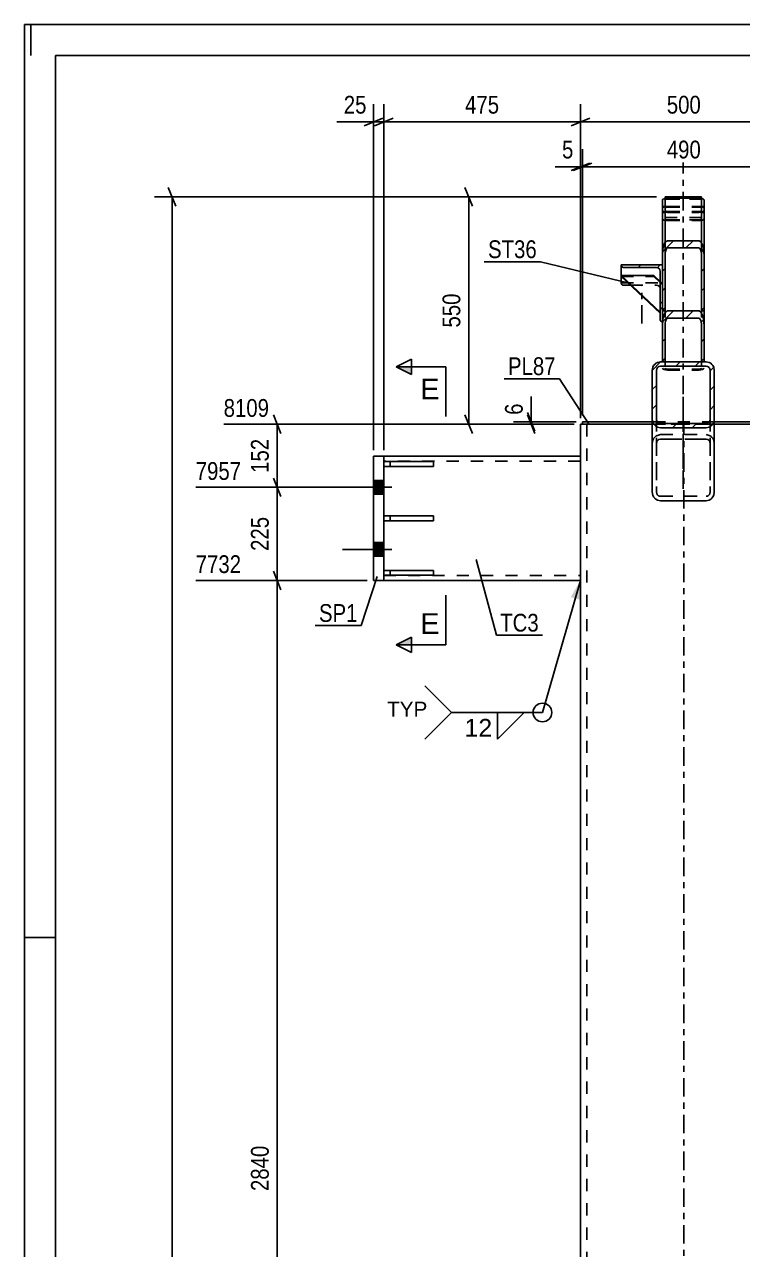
# Model space of a CAD drawing. Header units: millimetres. Extents: x 0 to 841, y 0 to 594.
# Drawn here: x 0 to 115.7, y 396.7 to 594 of the extents above; entities that cross this region are included whole.
import ezdxf

# ---------------------------------------------------------------- set-up
doc = ezdxf.new("R2010")
doc.units = ezdxf.units.MM
doc.linetypes.add('DXK_LINE_DOT2', pattern=[3.9198, 1.9599, -1.9599])
doc.linetypes.add('DXK_LINE_DOT3', pattern=[5.9187, 2.979, -0.9799, 0.9799, -0.9799])
doc.styles.add('Arial', font='arial.ttf', dxfattribs={"height": 0.2})
doc.styles.add('Arial Narrow', font='ARIALN.TTF', dxfattribs={"height": 0.2})

# ---------------------------------------------------------------- blocks, each defined once
blk = doc.blocks.new('Unknown-682105598-1132')
at = {"color": 5, "linetype": 'Continuous'}
for p, q in [((841, 594), (0, 594)), ((0, 594), (0, 0)), ((1, 589), (1, 594)), ((836, 589), (5, 589)), ((5, 589), (5, 5)), ((5, 447), (0, 447))]:
    blk.add_line(p, q, dxfattribs=at)
blk = doc.blocks.new('Part-682105598-4411 - 4365')
at = {"color": 2, "linetype": 'Continuous'}
for p, q in [((57.89, 523.64), (65.89, 523.64)), ((57.89, 523.64), (57.89, 522.84)), ((57.89, 522.84), (65.89, 522.84)), ((65.89, 523.64), (65.89, 522.84))]:
    blk.add_line(p, q, dxfattribs=at)
at = {"color": 7, "linetype": 'DXK_LINE_DOT2'}
blk.add_line((58.89, 522.84), (58.89, 523.64), dxfattribs=at)
blk = doc.blocks.new('Part-682105598-4447 - 4365')
at = {"color": 2, "linetype": 'Continuous'}
for p, q in [((89.56, 243.8), (89.56, 529.62)), ((89.56, 529.62), (89.89, 529.62)), ((90.62, 529.62), (91.69, 529.62)), ((91.69, 529.62), (101.13, 529.62)), ((121.83, 529.62), (111.13, 529.62))]:
    blk.add_line(p, q, dxfattribs=at)
at = {"color": 7, "linetype": 'DXK_LINE_DOT2'}
for p, q in [((89.56, 529.62), (90.62, 529.62)), ((89.89, 529.62), (90.62, 529.62)), ((90.62, 529.62), (90.62, 243.8)), ((111.13, 529.62), (101.13, 529.62))]:
    blk.add_line(p, q, dxfattribs=at)
at = {"color": 7, "linetype": 'DXK_LINE_DOT3'}
blk.add_line((106.22, 243.8), (106.22, 529.62), dxfattribs=at)
blk = doc.blocks.new('Part-682105598-4412 - 4365')
at = {"color": 7, "linetype": 'DXK_LINE_DOT2'}
for p, q in [((65.89, 514.87), (57.89, 514.87)), ((57.89, 514.87), (57.89, 514.07)), ((58.89, 514.07), (58.89, 514.87)), ((65.89, 514.07), (65.89, 514.87)), ((57.89, 514.07), (65.89, 514.07))]:
    blk.add_line(p, q, dxfattribs=at)
blk = doc.blocks.new('Part-682105598-4491 - 4365')
at = {"linetype": 'Continuous'}
h = blk.add_hatch(dxfattribs=at)
h.set_pattern_fill('', scale=0.7, style=0, pattern_type=0)
h.set_pattern_definition([(45, (111.033, 538.8175), (-1.57154, 1.57154), [])])
h.paths.add_polyline_path([(111.13, 538.27), (111.03, 538.82), (110.74, 539.28), (110.31, 539.59), (109.8, 539.69), (102.47, 539.69), (101.96, 539.59), (101.52, 539.28), (101.24, 538.82), (101.13, 538.27), (101.13, 530.47), (101.24, 529.93), (101.52, 529.47), (101.96, 529.16), (102.47, 529.05), (109.8, 529.05), (110.31, 529.16), (110.74, 529.47), (111.03, 529.93), (111.13, 530.47)])
h.paths.add_polyline_path([(110.42, 530.2), (110.27, 529.97), (110.06, 529.82), (109.8, 529.76), (102.47, 529.76), (102.21, 529.82), (102, 529.97), (101.85, 530.2), (101.8, 530.47), (101.8, 538.27), (101.85, 538.55), (102, 538.78), (102.21, 538.93), (102.47, 538.98), (109.8, 538.98), (110.06, 538.93), (110.27, 538.78), (110.42, 538.55), (110.47, 538.27), (110.47, 530.47)])
at = {"color": 2, "linetype": 'Continuous'}
for p, q in [((101.24, 538.82), (101.13, 538.27)), ((101.8, 538.27), (101.85, 538.55)), ((102.47, 539.69), (101.96, 539.59)), ((102.21, 538.93), (102.47, 538.98)), ((102.47, 539.69), (109.8, 539.69)), ((102.47, 538.98), (109.8, 538.98)), ((110.31, 539.59), (109.8, 539.69)), ((109.8, 538.98), (110.06, 538.93)), ((110.42, 538.55), (110.47, 538.27)), ((111.13, 538.27), (111.03, 538.82)), ((101.13, 530.47), (101.13, 538.27)), ((101.8, 530.47), (101.8, 538.27)), ((110.47, 530.47), (110.47, 538.27)), ((111.13, 530.47), (111.13, 538.27)), ((101.13, 530.47), (101.13, 518.73)), ((101.13, 530.47), (101.24, 529.93)), ((101.85, 530.2), (101.8, 530.47)), ((101.96, 529.16), (102.47, 529.05)), ((102.47, 529.76), (102.21, 529.82)), ((102.47, 529.76), (109.8, 529.76)), ((102.47, 529.05), (109.8, 529.05)), ((110.06, 529.82), (109.8, 529.76)), ((109.8, 529.05), (110.31, 529.16)), ((110.47, 530.47), (110.42, 530.2)), ((111.03, 529.93), (111.13, 530.47)), ((111.13, 518.73), (111.13, 530.47)), ((101.24, 518.18), (101.13, 518.73)), ((102.47, 517.31), (101.96, 517.42)), ((102.47, 517.31), (109.8, 517.31)), ((110.31, 517.42), (109.8, 517.31)), ((111.13, 518.73), (111.03, 518.18))]:
    blk.add_line(p, q, dxfattribs=at)
at = {"color": 7, "linetype": 'DXK_LINE_DOT2'}
for p, q in [((101.13, 538.27), (101.13, 530.47)), ((101.8, 538.27), (101.8, 518.73)), ((110.47, 538.27), (110.47, 518.73)), ((111.13, 530.47), (111.13, 538.27)), ((101.13, 526.53), (101.24, 527.07)), ((101.85, 526.8), (101.8, 526.53)), ((101.96, 527.84), (102.47, 527.95)), ((102.47, 527.24), (102.21, 527.19)), ((102.47, 527.95), (109.8, 527.95)), ((102.47, 527.24), (109.8, 527.24)), ((109.8, 527.95), (110.31, 527.84)), ((110.06, 527.19), (109.8, 527.24)), ((110.47, 526.53), (110.42, 526.8)), ((111.03, 527.07), (111.13, 526.53)), ((101.8, 518.73), (101.85, 518.45)), ((102.21, 518.07), (102.47, 518.02)), ((102.47, 518.02), (109.8, 518.02)), ((109.8, 518.02), (110.06, 518.07)), ((110.42, 518.45), (110.47, 518.73))]:
    blk.add_line(p, q, dxfattribs=at)
at = {"color": 7, "linetype": 'DXK_LINE_DOT3'}
blk.add_line((106.13, 519.21), (106.13, 534.37), dxfattribs=at)
at = {"color": 2, "linetype": 'Continuous'}
for centre, radius, start, end in [((102.53, 538.33), 1.38, 114.3199, 159.2416), ((102.5, 538.3), 0.69, 114.3199, 159.2416), ((109.77, 538.3), 0.69, 20.7584, 65.6801), ((109.74, 538.33), 1.38, 20.7584, 65.6801), ((102.53, 530.42), 1.38, 200.7584, 245.6801), ((102.5, 530.44), 0.69, 200.7584, 245.6801), ((109.77, 530.44), 0.69, 294.3199, 339.2416), ((109.74, 530.42), 1.38, 294.3199, 339.2416), ((102.53, 518.67), 1.38, 200.7584, 245.6801), ((109.74, 518.67), 1.38, 294.3199, 339.2416)]:
    blk.add_arc(centre, radius, start, end, dxfattribs=at)
at = {"color": 7, "linetype": 'DXK_LINE_DOT2'}
for centre, radius, start, end in [((102.53, 526.58), 1.38, 114.3199, 159.2416), ((102.5, 526.56), 0.69, 114.3199, 159.2416), ((109.77, 526.56), 0.69, 20.7584, 65.6801), ((109.74, 526.58), 1.38, 20.7584, 65.6801), ((102.5, 518.7), 0.69, 200.7584, 245.6801), ((109.77, 518.7), 0.69, 294.3199, 339.2416)]:
    blk.add_arc(centre, radius, start, end, dxfattribs=at)
blk = doc.blocks.new('Bolt-682105598-4428 - 4365')
at = {"linetype": 'Continuous'}
for points in [[(56.22, 520.57), (56.22, 518.37), (57.89, 518.37), (57.89, 520.57)], [(56.22, 520.57), (56.22, 518.37), (57.89, 518.37), (57.89, 520.57)], [(56.22, 510.57), (56.22, 508.37), (57.89, 508.37), (57.89, 510.57)], [(56.22, 510.57), (56.22, 508.37), (57.89, 508.37), (57.89, 510.57)]]:
    blk.add_hatch(color=1, dxfattribs=at).paths.add_polyline_path(points)
at = {"color": 1, "linetype": 'Continuous'}
for p, q in [((59.16, 519.47), (51.22, 519.47)), ((59.16, 519.47), (51.22, 519.47)), ((57.89, 520.57), (56.22, 520.57)), ((57.89, 520.57), (56.22, 520.57)), ((57.89, 518.37), (56.22, 518.37)), ((57.89, 518.37), (56.22, 518.37)), ((59.16, 509.47), (51.22, 509.47)), ((59.16, 509.47), (51.22, 509.47)), ((57.89, 510.57), (56.22, 510.57)), ((57.89, 510.57), (56.22, 510.57)), ((57.89, 508.37), (56.22, 508.37)), ((57.89, 508.37), (56.22, 508.37))]:
    blk.add_line(p, q, dxfattribs=at)
blk = doc.blocks.new('Part-682105598-4434 - 4365')
at = {"color": 7, "linetype": 'DXK_LINE_DOT2'}
for p, q in [((65.89, 523.64), (57.89, 523.64)), ((57.89, 523.64), (57.89, 522.84)), ((57.89, 522.84), (65.89, 522.84)), ((58.89, 523.64), (58.89, 522.84)), ((65.89, 522.84), (65.89, 523.64))]:
    blk.add_line(p, q, dxfattribs=at)
blk = doc.blocks.new('Part-682105598-4464 - 4365')
at = {"color": 2, "linetype": 'Continuous'}
for p, q in [((89.89, 530.02), (101.13, 530.02)), ((89.89, 530.02), (89.89, 529.62)), ((89.89, 529.62), (90.62, 529.62)), ((122.56, 530.02), (111.13, 530.02)), ((122.56, 529.62), (121.83, 529.62)), ((122.56, 530.02), (122.56, 529.62))]:
    blk.add_line(p, q, dxfattribs=at)
at = {"color": 7, "linetype": 'DXK_LINE_DOT2'}
for p, q in [((121.83, 529.62), (90.62, 529.62)), ((111.13, 530.02), (101.13, 530.02))]:
    blk.add_line(p, q, dxfattribs=at)
blk = doc.blocks.new('Part-682105598-4482 - 4365')
at = {"color": 2, "linetype": 'Continuous'}
for p, q in [((56.22, 524.47), (56.22, 504.47)), ((57.89, 524.47), (56.22, 524.47)), ((57.89, 504.47), (57.89, 524.47)), ((56.22, 504.47), (57.89, 504.47))]:
    blk.add_line(p, q, dxfattribs=at)
blk = doc.blocks.new('Part-682105598-32492 - 4365')
at = {"color": 7, "linetype": 'DXK_LINE_DOT2'}
for p, q in [((103.2, 564.36), (103.2, 562.56)), ((109.07, 564.36), (109.07, 562.56)), ((103.2, 562.94), (109.07, 562.94)), ((103.2, 562.56), (109.07, 562.56))]:
    blk.add_line(p, q, dxfattribs=at)
blk = doc.blocks.new('Part-682105598-32495 - 4365')
at = {"linetype": 'Continuous'}
h = blk.add_hatch(dxfattribs=at)
h.set_pattern_fill('', scale=0.7, style=0, pattern_type=0)
h.set_pattern_definition([(45, (96.1327, 555.3051), (-1.57154, 1.57154), [])])
h.paths.add_polyline_path([(102.8, 555.31), (96.13, 555.31), (96.13, 555.27), (96.16, 555.12), (96.24, 554.99), (96.36, 554.91), (96.5, 554.88), (101.83, 554.88), (102.05, 554.83), (102.23, 554.7), (102.36, 554.51), (102.4, 554.28), (102.4, 548.6), (102.43, 548.45), (102.51, 548.32), (102.63, 548.24), (102.77, 548.21), (102.8, 548.21)])
at = {"color": 7, "linetype": 'DXK_LINE_DOT2'}
for p, q in [((96.13, 555.31), (96.13, 555.27)), ((102.8, 552.38), (102.8, 555.31)), ((96.13, 553.56), (96.13, 553.42)), ((96.13, 552.38), (102.8, 552.38)), ((102.4, 554.28), (102.4, 548.6)), ((102.8, 552.38), (102.8, 548.21)), ((97.64, 552.01), (101.83, 552.01)), ((102.05, 551.97), (101.83, 552.01)), ((102.23, 551.85), (102.05, 551.97)), ((102.36, 551.68), (102.23, 551.85)), ((102.4, 551.48), (102.36, 551.68)), ((102.4, 548.01), (102.4, 547.53)), ((102.8, 547.9), (102.8, 546.12))]:
    blk.add_line(p, q, dxfattribs=at)
at = {"color": 2, "linetype": 'Continuous'}
for p, q in [((96.13, 555.27), (96.13, 555.31)), ((96.13, 555.31), (102.8, 555.31)), ((96.13, 555.27), (96.13, 553.56)), ((96.13, 555.27), (96.16, 555.12)), ((96.16, 555.12), (96.24, 554.99)), ((96.24, 554.99), (96.36, 554.91)), ((96.36, 554.91), (96.5, 554.88)), ((96.5, 554.88), (101.83, 554.88)), ((101.83, 554.88), (102.05, 554.83)), ((102.36, 554.51), (102.4, 554.28)), ((102.8, 548.21), (102.8, 555.31)), ((96.13, 553.42), (96.13, 552.35)), ((96.16, 552.22), (96.13, 552.35)), ((102.4, 548.6), (102.4, 554.28)), ((96.24, 552.11), (96.16, 552.22)), ((96.36, 552.03), (96.24, 552.11)), ((96.5, 552.01), (96.36, 552.03)), ((96.5, 552.01), (97.64, 552.01)), ((102.4, 548.6), (102.4, 548.01)), ((102.4, 548.6), (102.43, 548.45)), ((102.43, 548.45), (102.51, 548.32)), ((102.4, 547.53), (102.4, 546.46)), ((102.43, 546.33), (102.4, 546.46)), ((102.51, 548.32), (102.63, 548.24)), ((102.63, 548.24), (102.77, 548.21)), ((102.77, 548.21), (102.8, 548.21)), ((102.8, 548.21), (102.8, 547.9)), ((102.51, 546.22), (102.43, 546.33)), ((102.63, 546.15), (102.51, 546.22)), ((102.77, 546.12), (102.63, 546.15)), ((102.77, 546.12), (102.8, 546.12))]:
    blk.add_line(p, q, dxfattribs=at)
at = {"color": 7, "linetype": 'DXK_LINE_DOT3'}
blk.add_line((99.47, 545.83), (99.47, 551.76), dxfattribs=at)
at = {"color": 2, "linetype": 'Continuous'}
blk.add_arc((101.81, 554.3), 0.586, 20.7583, 65.6801, dxfattribs=at)
blk = doc.blocks.new('Part-682105598-4588 - 4365')
at = {"color": 2, "linetype": 'Continuous'}
for p, q in [((89.56, 524.47), (57.89, 524.47)), ((57.89, 504.47), (89.56, 504.47))]:
    blk.add_line(p, q, dxfattribs=at)
at = {"color": 7, "linetype": 'DXK_LINE_DOT2'}
for p, q in [((57.89, 524.47), (57.89, 504.47)), ((89.56, 523.67), (57.89, 523.67)), ((89.56, 504.47), (89.56, 524.47)), ((57.89, 505.27), (89.56, 505.27))]:
    blk.add_line(p, q, dxfattribs=at)
blk = doc.blocks.new('Part-682105598-4589 - 4365')
at = {"color": 7, "linetype": 'DXK_LINE_DOT2'}
for p, q in [((101.13, 535.27), (101.13, 518.73)), ((101.8, 535.27), (101.8, 518.73)), ((110.47, 535.27), (110.47, 518.73)), ((111.13, 535.27), (111.13, 518.73)), ((101.24, 527.07), (101.13, 526.53)), ((101.8, 526.53), (101.85, 526.8)), ((102.47, 527.95), (101.96, 527.84)), ((102.21, 527.19), (102.47, 527.24)), ((102.47, 527.95), (109.8, 527.95)), ((109.8, 527.24), (102.47, 527.24)), ((110.31, 527.84), (109.8, 527.95)), ((109.8, 527.24), (110.06, 527.19)), ((110.42, 526.8), (110.47, 526.53)), ((111.13, 526.53), (111.03, 527.07)), ((101.13, 518.73), (101.24, 518.18)), ((101.85, 518.45), (101.8, 518.73)), ((101.96, 517.42), (102.47, 517.31)), ((102.47, 518.02), (102.21, 518.07)), ((102.47, 518.02), (109.8, 518.02)), ((102.47, 517.31), (109.8, 517.31)), ((110.06, 518.07), (109.8, 518.02)), ((109.8, 517.31), (110.31, 517.42)), ((110.47, 518.73), (110.42, 518.45)), ((111.03, 518.18), (111.13, 518.73))]:
    blk.add_line(p, q, dxfattribs=at)
at = {"color": 7, "linetype": 'DXK_LINE_DOT3'}
blk.add_line((106.13, 531.37), (106.13, 519.21), dxfattribs=at)
at = {"color": 7, "linetype": 'DXK_LINE_DOT2'}
for centre, radius, start, end in [((102.53, 526.58), 1.38, 114.3199, 159.2416), ((102.5, 526.56), 0.69, 114.3199, 159.2416), ((109.77, 526.56), 0.69, 20.7584, 65.6801), ((109.74, 526.58), 1.38, 20.7584, 65.6801), ((102.53, 518.67), 1.38, 200.7584, 245.6801), ((102.5, 518.7), 0.69, 200.7584, 245.6801), ((109.77, 518.7), 0.69, 294.3199, 339.2416), ((109.74, 518.67), 1.38, 294.3199, 339.2416)]:
    blk.add_arc(centre, radius, start, end, dxfattribs=at)
blk = doc.blocks.new('Part-682105598-4593 - 4365')
at = {"color": 2, "linetype": 'Continuous'}
for p, q in [((57.89, 514.87), (65.89, 514.87)), ((57.89, 514.87), (57.89, 514.07)), ((65.89, 514.87), (65.89, 514.07)), ((57.89, 514.07), (65.89, 514.07))]:
    blk.add_line(p, q, dxfattribs=at)
at = {"color": 7, "linetype": 'DXK_LINE_DOT2'}
blk.add_line((58.89, 514.07), (58.89, 514.87), dxfattribs=at)
blk = doc.blocks.new('Part-682105598-4597 - 4365')
at = {"color": 2, "linetype": 'Continuous'}
for p, q in [((57.89, 506.1), (65.89, 506.1)), ((57.89, 506.1), (57.89, 505.3)), ((57.89, 505.3), (65.89, 505.3)), ((65.89, 506.1), (65.89, 505.3))]:
    blk.add_line(p, q, dxfattribs=at)
at = {"color": 7, "linetype": 'DXK_LINE_DOT2'}
blk.add_line((58.89, 505.3), (58.89, 506.1), dxfattribs=at)
blk = doc.blocks.new('Part-682105598-4600 - 4365')
at = {"color": 7, "linetype": 'DXK_LINE_DOT2'}
for p, q in [((65.89, 506.1), (57.89, 506.1)), ((57.89, 506.1), (57.89, 505.3)), ((57.89, 505.3), (65.89, 505.3)), ((58.89, 506.1), (58.89, 505.3)), ((65.89, 505.3), (65.89, 506.1))]:
    blk.add_line(p, q, dxfattribs=at)
blk = doc.blocks.new('Part-682105598-32488 - 4365')
at = {"color": 7, "linetype": 'DXK_LINE_DOT2'}
for p, q in [((102.85, 563.93), (102.86, 563.92)), ((102.86, 563.92), (103.04, 563.83)), ((103.04, 563.83), (103.29, 563.77)), ((103.29, 563.77), (103.6, 563.75)), ((103.45, 563.9), (103.32, 563.93)), ((103.6, 563.89), (103.45, 563.9)), ((103.6, 563.89), (108.67, 563.89)), ((103.6, 563.75), (108.67, 563.75)), ((108.82, 563.9), (108.67, 563.89)), ((108.67, 563.75), (108.97, 563.77)), ((108.95, 563.93), (108.82, 563.9)), ((108.97, 563.77), (109.23, 563.83)), ((109.23, 563.83), (109.41, 563.92)), ((109.41, 563.92), (109.41, 563.93))]:
    blk.add_line(p, q, dxfattribs=at)
blk = doc.blocks.new('Part-682105598-32489 - 4365')
at = {"linetype": 'Continuous'}
h = blk.add_hatch(dxfattribs=at)
h.set_pattern_fill('', scale=0.7, style=0, pattern_type=0)
h.set_pattern_definition([(45, (109.4068, 557.7467), (-1.57154, 1.57154), [])])
h.paths.add_polyline_path([(109.47, 556.85), (109.41, 557.75), (109.23, 558.51), (108.97, 559.01), (108.67, 559.19), (103.6, 559.19), (103.29, 559.01), (103.04, 558.51), (102.86, 557.75), (102.8, 556.85), (102.8, 547.87), (103.2, 547.87), (103.2, 556.85), (103.23, 557.3), (103.32, 557.68), (103.45, 557.93), (103.6, 558.02), (108.67, 558.02), (108.82, 557.93), (108.95, 557.68), (109.04, 557.3), (109.07, 556.85), (109.07, 547.87), (109.47, 547.87)])
at = {"color": 2, "linetype": 'Continuous'}
for p, q in [((102.8, 565.76), (102.86, 565.86)), ((102.8, 565.76), (102.8, 556.85)), ((102.86, 565.86), (103.04, 565.95)), ((103.04, 565.95), (103.29, 566.01)), ((103.29, 566.01), (103.6, 566.03)), ((103.6, 566.03), (108.67, 566.03)), ((108.67, 566.03), (108.97, 566.01)), ((108.97, 566.01), (109.23, 565.95)), ((109.23, 565.95), (109.41, 565.86)), ((109.41, 565.86), (109.47, 565.76)), ((109.47, 565.76), (109.47, 556.85)), ((103.6, 559.19), (103.29, 559.01)), ((103.6, 559.19), (108.67, 559.19)), ((108.97, 559.01), (108.67, 559.19)), ((102.86, 557.75), (102.8, 556.85)), ((102.8, 556.85), (102.8, 547.87)), ((103.2, 556.85), (103.23, 557.3)), ((103.2, 547.87), (103.2, 556.85)), ((103.45, 557.93), (103.6, 558.02)), ((103.6, 558.02), (108.67, 558.02)), ((108.67, 558.02), (108.82, 557.93)), ((109.04, 557.3), (109.07, 556.85)), ((109.07, 547.87), (109.07, 556.85)), ((109.47, 556.85), (109.41, 557.75)), ((109.47, 547.87), (109.47, 556.85)), ((102.8, 547.87), (103.2, 547.87)), ((109.07, 547.87), (109.47, 547.87))]:
    blk.add_line(p, q, dxfattribs=at)
at = {"color": 7, "linetype": 'DXK_LINE_DOT2'}
for p, q in [((102.8, 564.71), (103.2, 564.71)), ((103.23, 565.81), (103.2, 565.76)), ((103.2, 565.76), (103.2, 547.87)), ((103.32, 565.85), (103.23, 565.81)), ((103.45, 565.88), (103.32, 565.85)), ((103.6, 565.89), (103.45, 565.88)), ((103.6, 565.89), (108.67, 565.89)), ((108.82, 565.88), (108.67, 565.89)), ((108.95, 565.85), (108.82, 565.88)), ((109.04, 565.81), (108.95, 565.85)), ((109.07, 565.76), (109.04, 565.81)), ((109.07, 565.76), (109.07, 547.87)), ((109.07, 564.71), (109.47, 564.71)), ((102.8, 556.85), (102.8, 547.87)), ((109.47, 556.85), (109.47, 547.87))]:
    blk.add_line(p, q, dxfattribs=at)
at = {"color": 2, "linetype": 'Continuous'}
for centre, radius, start, end in [((105.57, 557.53), 2.72, 146.8845, 175.352), ((106.7, 557.53), 2.72, 4.648, 33.1155), ((104.59, 557.19), 1.36, 146.8845, 175.352), ((107.68, 557.19), 1.36, 4.648, 33.1155)]:
    blk.add_arc(centre, radius, start, end, dxfattribs=at)
blk = doc.blocks.new('Part-682105598-32490 - 4365')
at = {"color": 7, "linetype": 'DXK_LINE_DOT3'}
blk.add_line((106.13, 572.96), (106.13, 560.81), dxfattribs=at)
at = {"color": 7, "linetype": 'DXK_LINE_DOT2'}
for p, q in [((103.2, 563.75), (102.8, 563.75)), ((102.8, 563.75), (102.8, 553.4)), ((102.8, 562.7), (102.86, 562.6)), ((102.86, 562.6), (103.04, 562.51)), ((103.04, 562.51), (103.29, 562.45)), ((103.2, 553.4), (103.2, 563.75)), ((103.23, 562.65), (103.2, 562.7)), ((103.32, 562.6), (103.23, 562.65)), ((103.29, 562.45), (103.6, 562.43)), ((103.45, 562.57), (103.32, 562.6)), ((103.6, 562.56), (103.45, 562.57)), ((103.6, 562.56), (108.67, 562.56)), ((103.6, 562.43), (108.67, 562.43)), ((108.82, 562.57), (108.67, 562.56)), ((108.67, 562.43), (108.97, 562.45)), ((108.95, 562.6), (108.82, 562.57)), ((109.04, 562.65), (108.95, 562.6)), ((108.97, 562.45), (109.23, 562.51)), ((109.07, 562.7), (109.04, 562.65)), ((109.47, 563.75), (109.07, 563.75)), ((109.07, 563.75), (109.07, 553.4)), ((109.23, 562.51), (109.41, 562.6)), ((109.41, 562.6), (109.47, 562.7)), ((109.47, 553.4), (109.47, 563.75))]:
    blk.add_line(p, q, dxfattribs=at)
blk = doc.blocks.new('Part-682105598-32491 - 4365')
at = {"linetype": 'Continuous'}
h = blk.add_hatch(dxfattribs=at)
h.set_pattern_fill('', scale=0.7, style=0, pattern_type=0)
h.set_pattern_definition([(45, (109.4052, 546.4272), (-1.57154, 1.57154), [])])
h.paths.add_polyline_path([(109.47, 545.53), (109.41, 546.43), (109.23, 547.19), (108.97, 547.69), (108.67, 547.87), (103.6, 547.87), (103.29, 547.69), (103.03, 547.19), (102.86, 546.43), (102.8, 545.53), (102.8, 539.69), (103.2, 539.69), (103.2, 545.53), (103.23, 545.98), (103.32, 546.36), (103.45, 546.61), (103.6, 546.7), (108.67, 546.7), (108.82, 546.61), (108.95, 546.36), (109.04, 545.98), (109.07, 545.53), (109.07, 539.69), (109.47, 539.69)])
at = {"color": 7, "linetype": 'DXK_LINE_DOT3'}
blk.add_line((106.13, 572.96), (106.13, 530.11), dxfattribs=at)
at = {"color": 7, "linetype": 'DXK_LINE_DOT2'}
for p, q in [((102.8, 564.44), (102.86, 564.54)), ((102.86, 564.54), (103.03, 564.63)), ((102.86, 564.54), (102.86, 564.54)), ((103.03, 564.63), (103.04, 564.63)), ((103.04, 564.63), (103.29, 564.69)), ((103.23, 564.49), (103.2, 564.43)), ((103.2, 564.43), (103.2, 538.64)), ((103.32, 564.53), (103.23, 564.49)), ((103.29, 564.69), (103.6, 564.71)), ((103.29, 564.69), (103.29, 564.69)), ((103.45, 564.56), (103.32, 564.53)), ((103.6, 564.57), (103.45, 564.56)), ((103.6, 564.71), (108.67, 564.71)), ((103.6, 564.57), (108.67, 564.57)), ((108.67, 564.71), (108.97, 564.69)), ((108.82, 564.56), (108.67, 564.57)), ((108.95, 564.53), (108.82, 564.56)), ((109.04, 564.49), (108.95, 564.53)), ((108.97, 564.69), (108.97, 564.69)), ((108.97, 564.69), (109.23, 564.63)), ((109.07, 564.43), (109.04, 564.49)), ((109.07, 564.43), (109.07, 538.64)), ((109.23, 564.63), (109.23, 564.63)), ((109.23, 564.63), (109.41, 564.54)), ((109.41, 564.54), (109.47, 564.43)), ((109.47, 564.43), (109.47, 547.87)), ((102.86, 562.6), (102.8, 562.7)), ((103.03, 562.51), (102.86, 562.6)), ((103.29, 562.45), (103.03, 562.51)), ((103.2, 562.7), (103.23, 562.65)), ((103.23, 562.65), (103.32, 562.6)), ((103.6, 562.43), (103.29, 562.45)), ((103.32, 562.6), (103.45, 562.57)), ((103.45, 562.57), (103.6, 562.56)), ((103.6, 562.56), (108.67, 562.56)), ((103.6, 562.43), (108.67, 562.43)), ((108.67, 562.56), (108.82, 562.57)), ((108.97, 562.45), (108.67, 562.43)), ((108.82, 562.57), (108.95, 562.6)), ((108.95, 562.6), (108.97, 562.62)), ((108.97, 562.62), (109.04, 562.65)), ((109.23, 562.51), (108.97, 562.45)), ((109.04, 562.65), (109.07, 562.7)), ((109.41, 562.6), (109.23, 562.51)), ((109.47, 562.7), (109.41, 562.6)), ((102.8, 555.31), (102.8, 547.9)), ((102.8, 545.53), (102.8, 538.64)), ((109.47, 545.53), (109.47, 538.64)), ((102.8, 538.64), (102.86, 538.53)), ((102.86, 538.53), (103.03, 538.44)), ((103.23, 538.59), (103.2, 538.64)), ((103.32, 538.54), (103.23, 538.59)), ((103.45, 538.51), (103.32, 538.54)), ((108.95, 538.54), (108.82, 538.51)), ((109.04, 538.59), (108.95, 538.54)), ((109.07, 538.64), (109.04, 538.59)), ((109.23, 538.44), (109.41, 538.53)), ((109.41, 538.53), (109.47, 538.64)), ((103.03, 538.44), (103.29, 538.39)), ((103.29, 538.39), (103.6, 538.36)), ((103.6, 538.5), (103.45, 538.51)), ((103.6, 538.5), (108.67, 538.5)), ((103.6, 538.36), (108.67, 538.36)), ((108.82, 538.51), (108.67, 538.5)), ((108.67, 538.36), (108.97, 538.39)), ((108.97, 538.39), (109.23, 538.44))]:
    blk.add_line(p, q, dxfattribs=at)
at = {"color": 2, "linetype": 'Continuous'}
for p, q in [((102.8, 564.43), (102.8, 564.44)), ((102.8, 564.43), (102.8, 555.31)), ((102.8, 547.9), (102.8, 545.53)), ((102.86, 546.43), (102.8, 545.53)), ((103.6, 547.87), (103.29, 547.69)), ((103.45, 546.61), (103.6, 546.7)), ((103.6, 547.87), (108.67, 547.87)), ((103.6, 546.7), (108.67, 546.7)), ((108.97, 547.69), (108.67, 547.87)), ((108.67, 546.7), (108.82, 546.61)), ((109.47, 545.53), (109.41, 546.43)), ((109.47, 547.87), (109.47, 545.53)), ((102.8, 539.69), (102.8, 545.53)), ((103.2, 545.53), (103.23, 545.98)), ((103.2, 539.69), (103.2, 545.53)), ((109.04, 545.98), (109.07, 545.53)), ((109.07, 539.69), (109.07, 545.53)), ((109.47, 539.69), (109.47, 545.53)), ((102.8, 539.69), (103.2, 539.69)), ((109.07, 539.69), (109.47, 539.69))]:
    blk.add_line(p, q, dxfattribs=at)
for centre, radius, start, end in [((105.57, 546.21), 2.72, 146.8845, 175.352), ((104.59, 545.87), 1.36, 146.8845, 175.352), ((107.68, 545.87), 1.36, 4.648, 33.1155), ((106.69, 546.21), 2.72, 4.648, 33.1155)]:
    blk.add_arc(centre, radius, start, end, dxfattribs=at)
blk = doc.blocks.new('Part-682105598-32496 - 4365')
at = {"color": 2, "linetype": 'Continuous'}
for p, q in [((96.13, 553.42), (96.13, 553.56)), ((96.13, 553.56), (102.4, 547.67)), ((101.4, 553.56), (96.13, 553.56)), ((102.4, 547.53), (96.13, 553.42)), ((101.4, 553.56), (102.4, 552.62)), ((102.4, 548.01), (102.4, 547.53))]:
    blk.add_line(p, q, dxfattribs=at)
at = {"color": 7, "linetype": 'DXK_LINE_DOT2'}
for p, q in [((96.13, 553.42), (101.4, 553.42)), ((101.4, 553.42), (101.4, 553.56)), ((101.4, 553.42), (102.4, 552.48)), ((102.4, 552.62), (102.4, 548.01))]:
    blk.add_line(p, q, dxfattribs=at)
blk = doc.blocks.new('Part-682105598-32497 - 4365')
at = {"color": 2, "linetype": 'Continuous'}
for p, q in [((103.2, 566.27), (103.2, 565.99)), ((103.2, 566.27), (109.07, 566.27)), ((109.07, 566.27), (109.07, 565.99))]:
    blk.add_line(p, q, dxfattribs=at)
at = {"color": 7, "linetype": 'DXK_LINE_DOT2'}
for p, q in [((103.2, 562.56), (103.2, 565.99)), ((109.07, 565.89), (103.2, 565.89)), ((109.07, 565.99), (109.07, 562.56)), ((103.2, 562.94), (109.07, 562.94)), ((109.07, 562.56), (103.2, 562.56))]:
    blk.add_line(p, q, dxfattribs=at)
blk = doc.blocks.new('StraightDimension-682105598-40002 - 4365')
at = {"color": 7, "linetype": 'Continuous'}
for p, q in [((101.8, 566.27), (68.71, 566.27)), ((72.16, 564.77), (70.96, 567.77)), ((71.56, 529.62), (71.56, 566.27)), ((70.96, 531.12), (72.16, 528.12)), ((88.56, 529.62), (68.71, 529.62))]:
    blk.add_line(p, q, dxfattribs=at)
at = {"color": 0}
blk.add_wipeout([(70.81, 551.29), (66.61, 551.29), (66.61, 544.6), (70.81, 544.6)], dxfattribs=at)
at = {"color": 3, "style": 'Arial Narrow'}
blk.add_text('550', height=2.863, rotation=90.0002, dxfattribs=at).set_placement((70.21, 545.2))
blk = doc.blocks.new('StraightDimension-682105598-40010 - 4365')
at = {"color": 7, "linetype": 'Continuous'}
for p, q in [((101.8, 566.27), (20.92, 566.27)), ((24.37, 564.77), (23.17, 567.77)), ((23.77, 189.47), (23.77, 566.27))]:
    blk.add_line(p, q, dxfattribs=at)
blk = doc.blocks.new('StraightDimension-682105598-4959 - 4365')
at = {"color": 7, "linetype": 'Continuous'}
for p, q in [((57.89, 525.47), (57.89, 581.15)), ((89.56, 530.62), (89.56, 581.15)), ((59.39, 578.9), (56.39, 577.7)), ((57.89, 578.3), (89.56, 578.3)), ((88.06, 577.7), (91.06, 578.9))]:
    blk.add_line(p, q, dxfattribs=at)
at = {"color": 0}
blk.add_wipeout([(77.07, 579.05), (77.07, 583.25), (70.38, 583.25), (70.38, 579.05)], dxfattribs=at)
at = {"color": 3, "style": 'Arial Narrow'}
blk.add_text('475', height=2.863, dxfattribs=at).set_placement((70.98, 579.65))
blk = doc.blocks.new('StraightDimension-682105598-4986 - 4365')
at = {"color": 7, "linetype": 'Continuous'}
for p, q in [((89.89, 531.02), (89.89, 573.93)), ((122.56, 531.02), (122.56, 573.93)), ((91.39, 571.68), (88.39, 570.48)), ((89.89, 571.08), (122.56, 571.08)), ((121.06, 570.48), (124.06, 571.68))]:
    blk.add_line(p, q, dxfattribs=at)
at = {"color": 0}
blk.add_wipeout([(109.57, 571.83), (109.57, 576.03), (102.88, 576.03), (102.88, 571.83)], dxfattribs=at)
at = {"color": 3, "style": 'Arial Narrow'}
blk.add_text('490', height=2.863, dxfattribs=at).set_placement((103.48, 572.43))
blk = doc.blocks.new('StraightDimension-682105598-4801 - 4365')
at = {"color": 7, "linetype": 'Continuous'}
for p, q in [((81.02, 531.52), (82.22, 528.52)), ((82.22, 528.12), (81.02, 531.12)), ((88.89, 530.02), (78.77, 530.02)), ((88.56, 529.62), (78.77, 529.62)), ((81.62, 529.62), (81.62, 530.02))]:
    blk.add_line(p, q, dxfattribs=at)
at = {"color": 0}
blk.add_wipeout([(80.87, 533.57), (76.67, 533.57), (76.67, 530.54), (80.87, 530.54)], dxfattribs=at)
at = {"color": 7, "linetype": 'Continuous'}
blk.add_line((81.62, 530.02), (81.62, 534.09), dxfattribs=at)
blk.add_line((81.62, 530.02), (81.62, 534.09), dxfattribs=at)
at = {"color": 3, "style": 'Arial Narrow'}
blk.add_text('6', height=2.86, rotation=90.0002, dxfattribs=at).set_placement((80.27, 531.14))
blk = doc.blocks.new('StraightDimension-682105598-4949 - 4365')
at = {"color": 7, "linetype": 'Continuous'}
for p, q in [((89.56, 530.62), (89.56, 581.15)), ((122.89, 530.62), (122.89, 581.15)), ((91.06, 578.9), (88.06, 577.7)), ((89.56, 578.3), (122.89, 578.3)), ((121.39, 577.7), (124.39, 578.9))]:
    blk.add_line(p, q, dxfattribs=at)
at = {"color": 0}
blk.add_wipeout([(109.57, 579.05), (109.57, 583.25), (102.88, 583.25), (102.88, 579.05)], dxfattribs=at)
at = {"color": 3, "style": 'Arial Narrow'}
blk.add_text('500', height=2.863, dxfattribs=at).set_placement((103.48, 579.65))
blk = doc.blocks.new('StraightDimension-682105598-4967 - 4365')
at = {"color": 7, "linetype": 'Continuous'}
for p, q in [((56.22, 525.47), (56.22, 581.15)), ((57.89, 525.47), (57.89, 581.15)), ((54.72, 577.7), (57.72, 578.9)), ((56.22, 578.3), (57.89, 578.3)), ((59.39, 578.9), (56.39, 577.7))]:
    blk.add_line(p, q, dxfattribs=at)
at = {"color": 0}
blk.add_wipeout([(55.7, 579.05), (55.7, 583.25), (50.84, 583.25), (50.84, 579.05)], dxfattribs=at)
at = {"color": 7, "linetype": 'Continuous'}
blk.add_line((56.22, 578.3), (50.32, 578.3), dxfattribs=at)
blk.add_line((56.22, 578.3), (50.32, 578.3), dxfattribs=at)
at = {"color": 3, "style": 'Arial Narrow'}
blk.add_text('25', height=2.863, dxfattribs=at).set_placement((51.44, 579.65))
blk = doc.blocks.new('StraightDimension-682105598-4996 - 4365')
at = {"color": 7, "linetype": 'Continuous'}
for p, q in [((89.56, 530.62), (89.56, 573.93)), ((89.89, 531.02), (89.89, 573.93)), ((88.06, 570.48), (91.06, 571.68)), ((91.39, 571.68), (88.39, 570.48)), ((89.56, 571.08), (89.89, 571.08))]:
    blk.add_line(p, q, dxfattribs=at)
at = {"color": 0}
blk.add_wipeout([(89.03, 571.83), (89.03, 576.03), (86, 576.03), (86, 571.83)], dxfattribs=at)
at = {"color": 7, "linetype": 'Continuous'}
blk.add_line((89.56, 571.08), (85.48, 571.08), dxfattribs=at)
blk.add_line((89.56, 571.08), (85.48, 571.08), dxfattribs=at)
at = {"color": 3, "style": 'Arial Narrow'}
blk.add_text('5', height=2.86, dxfattribs=at).set_placement((86.6, 572.43))
blk = doc.blocks.new('StraightDimension-682105598-42652 - 4365')
at = {"color": 7, "linetype": 'Continuous'}
for p, q in [((40.1, 531.12), (41.3, 528.12)), ((88.56, 529.62), (32.09, 529.62)), ((40.7, 519.47), (40.7, 529.62)), ((41.3, 517.97), (40.1, 520.97)), ((51.89, 519.47), (27.59, 519.47))]:
    blk.add_line(p, q, dxfattribs=at)
at = {"color": 0, "linetype": 'Continuous'}
blk.add_wipeout([(40, 530.22), (40, 534.42), (31.49, 534.42), (31.49, 530.22)], dxfattribs=at)
at = {"color": 0}
blk.add_wipeout([(39.95, 527.89), (35.75, 527.89), (35.75, 521.2), (39.95, 521.2)], dxfattribs=at)
at = {"color": 3, "linetype": 'Continuous', "style": 'Arial Narrow'}
blk.add_text('8109', height=2.863, dxfattribs=at).set_placement((32.09, 530.82))
at = {"color": 3, "style": 'Arial Narrow'}
blk.add_text('152', height=2.863, rotation=90.0002, dxfattribs=at).set_placement((39.35, 521.8))
blk = doc.blocks.new('StraightDimension-682105598-42653 - 4365')
at = {"color": 7, "linetype": 'Continuous'}
for p, q in [((41.3, 517.97), (40.1, 520.97)), ((51.89, 519.47), (27.59, 519.47)), ((40.7, 504.47), (40.7, 519.47)), ((40.1, 505.97), (41.3, 502.97)), ((55.22, 504.47), (27.59, 504.47))]:
    blk.add_line(p, q, dxfattribs=at)
at = {"color": 0, "linetype": 'Continuous'}
blk.add_wipeout([(35.5, 520.07), (35.5, 524.27), (26.99, 524.27), (26.99, 520.07)], dxfattribs=at)
at = {"color": 0}
blk.add_wipeout([(39.95, 515.31), (35.75, 515.31), (35.75, 508.63), (39.95, 508.63)], dxfattribs=at)
at = {"color": 3, "linetype": 'Continuous', "style": 'Arial Narrow'}
blk.add_text('7957', height=2.863, dxfattribs=at).set_placement((27.59, 520.67))
at = {"color": 3, "style": 'Arial Narrow'}
blk.add_text('225', height=2.863, rotation=90.0002, dxfattribs=at).set_placement((39.35, 509.23))
blk = doc.blocks.new('StraightDimension-682105598-42654 - 4365')
at = {"color": 7, "linetype": 'Continuous'}
for p, q in [((41.3, 502.97), (40.1, 505.97)), ((55.22, 504.47), (27.59, 504.47)), ((40.7, 315.14), (40.7, 504.47)), ((40.1, 316.64), (41.3, 313.64)), ((50.22, 315.14), (32.09, 315.14))]:
    blk.add_line(p, q, dxfattribs=at)
at = {"color": 0, "linetype": 'Continuous'}
blk.add_wipeout([(35.5, 505.07), (35.5, 509.27), (26.99, 509.27), (26.99, 505.07)], dxfattribs=at)
at = {"color": 0}
blk.add_wipeout([(39.95, 414.06), (35.75, 414.06), (35.75, 405.55), (39.95, 405.55)], dxfattribs=at)
at = {"color": 3, "linetype": 'Continuous', "style": 'Arial Narrow'}
blk.add_text('7732', height=2.863, dxfattribs=at).set_placement((27.59, 505.67))
at = {"color": 3, "style": 'Arial Narrow'}
blk.add_text('2840', height=2.863, rotation=90.0002, dxfattribs=at).set_placement((39.35, 406.15))
blk = doc.blocks.new('WeldMark-682105598-24158 - 4365')
at = {"linetype": 'Continuous'}
blk.add_hatch(color=30, dxfattribs=at).paths.add_polyline_path([(88.01, 501.8), (89.56, 504.47), (89.45, 501.38)])
at = {"color": 30, "linetype": 'Continuous'}
blk.add_line((89.56, 504.47), (83.44, 483.21), dxfattribs=at)
at = {"color": 3, "linetype": 'Continuous'}
for q in [(64.51, 487.5), (64.51, 478.93)]:
    blk.add_line((68.79, 483.21), q, dxfattribs=at)
for start, end in [(90, 270), (270, 90)]:
    blk.add_arc((83.44, 483.21), 1.5, start, end, dxfattribs=at)
at = {"color": 0}
blk.add_wipeout([(75.54, 479.11), (75.54, 482.51), (70.69, 482.51), (70.69, 479.11)], dxfattribs=at)
at = {"color": 30, "linetype": 'Continuous'}
blk.add_line((68.79, 483.21), (83.44, 483.21), dxfattribs=at)
at = {"color": 3, "linetype": 'Continuous'}
for p, q in [((76.2, 483.21), (80.48, 483.21)), ((80.48, 483.21), (76.2, 478.93)), ((76.2, 478.93), (76.2, 483.21))]:
    blk.add_line(p, q, dxfattribs=at)
at = {"color": 3, "style": 'Arial'}
blk.add_text('12', height=2.865, dxfattribs=at).set_placement((70.89, 479.31))
at = {"color": 0, "linetype": 'Continuous'}
blk.add_wipeout([(64.89, 482.56), (64.89, 485.06), (58.41, 485.06), (58.41, 482.56)], dxfattribs=at)
blk.add_wipeout([(64.89, 482.56), (64.89, 485.06), (58.41, 485.06), (58.41, 482.56)], dxfattribs=at)
at = {"color": 3, "linetype": 'Continuous', "style": 'Arial'}
blk.add_text('TYP', height=2.388, dxfattribs=at).set_placement((58.41, 482.56))
blk = doc.blocks.new('Mark-682105598-4478 - 4365')
at = {"color": 0}
blk.add_wipeout([(53.65, 497.8), (53.65, 500.8), (47.44, 500.8), (47.44, 497.8)], dxfattribs=at)
blk.add_wipeout([(53.65, 497.8), (53.65, 500.8), (47.44, 500.8), (47.44, 497.8)], dxfattribs=at)
at = {"color": 30, "linetype": 'Continuous'}
for p in [(56.83, 505.09), (46.84, 497.2)]:
    blk.add_line(p, (54.25, 497.2), dxfattribs=at)
at = {"color": 3, "style": 'Arial Narrow'}
blk.add_text('SP1', height=2.863, dxfattribs=at).set_placement((47.44, 497.8))
blk = doc.blocks.new('Mark-682105598-4460 - 4365')
at = {"color": 0}
blk.add_wipeout([(85.57, 537.54), (85.57, 540.54), (77.89, 540.54), (77.89, 537.54)], dxfattribs=at)
blk.add_wipeout([(85.57, 537.54), (85.57, 540.54), (77.89, 540.54), (77.89, 537.54)], dxfattribs=at)
at = {"color": 30, "linetype": 'Continuous'}
for p in [(77.29, 536.94), (90.87, 529.77)]:
    blk.add_line(p, (86.17, 536.94), dxfattribs=at)
at = {"color": 3, "style": 'Arial Narrow'}
blk.add_text('PL87', height=2.863, dxfattribs=at).set_placement((77.89, 537.54))
blk = doc.blocks.new('Mark-682105598-4584 - 4365')
at = {"color": 0}
blk.add_wipeout([(82.85, 496.24), (82.85, 499.24), (76.64, 499.24), (76.64, 496.24)], dxfattribs=at)
blk.add_wipeout([(82.85, 496.24), (82.85, 499.24), (76.64, 499.24), (76.64, 496.24)], dxfattribs=at)
at = {"color": 30, "linetype": 'Continuous'}
for p, q in [((72.74, 507.86), (76.04, 495.64)), ((76.04, 495.64), (83.45, 495.64))]:
    blk.add_line(p, q, dxfattribs=at)
at = {"color": 3, "style": 'Arial Narrow'}
blk.add_text('TC3', height=2.863, dxfattribs=at).set_placement((76.64, 496.24))
blk = doc.blocks.new('SectionMark-682105598-5027 - 4365')
at = {"linetype": 'Continuous'}
for points in [[(62.36, 538.87), (62.36, 537.62), (59.86, 538.87)], [(62.36, 495.36), (62.36, 494.11), (59.86, 494.11)]]:
    blk.add_hatch(color=6, dxfattribs=at).paths.add_polyline_path(points)
at = {"color": 6, "linetype": 'Continuous'}
for p, q in [((59.86, 538.87), (62.36, 540.12)), ((67.86, 538.87), (59.86, 538.87)), ((59.86, 538.87), (62.36, 537.62)), ((62.36, 537.62), (62.36, 540.12)), ((67.86, 538.87), (67.86, 530.87)), ((67.86, 494.11), (67.86, 502.11)), ((59.86, 494.11), (62.36, 495.36)), ((62.36, 495.36), (62.36, 492.86)), ((67.86, 494.11), (59.86, 494.11)), ((62.36, 492.86), (59.86, 494.11))]:
    blk.add_line(p, q, dxfattribs=at)
at = {"color": 0, "linetype": 'Continuous'}
for points in [[(66.86, 533.62), (66.86, 537.12), (63.75, 537.12), (63.75, 533.62)], [(66.86, 495.86), (66.86, 499.36), (63.75, 499.36), (63.75, 495.86)]]:
    blk.add_wipeout(points, dxfattribs=at)
at = {"color": 3, "linetype": 'Continuous', "style": 'Arial'}
for p in [(63.75, 533.62), (63.75, 495.86)]:
    blk.add_text('E', height=3.34, dxfattribs=at).set_placement(p)
blk = doc.blocks.new('Mark-682105598-32622 - 4365')
at = {"color": 0}
blk.add_wipeout([(82.53, 556.38), (82.53, 559.38), (74.68, 559.38), (74.68, 556.38)], dxfattribs=at)
blk.add_wipeout([(82.53, 556.38), (82.53, 559.38), (74.68, 559.38), (74.68, 556.38)], dxfattribs=at)
at = {"color": 30, "linetype": 'Continuous'}
for p in [(74.08, 555.78), (97.41, 552.33)]:
    blk.add_line(p, (83.13, 555.78), dxfattribs=at)
at = {"color": 3, "style": 'Arial Narrow'}
blk.add_text('ST36', height=2.863, dxfattribs=at).set_placement((74.68, 556.38))

msp = doc.modelspace()

# ---------------------------------------------------------------- block references
for name in ['Unknown-682105598-1132', 'Part-682105598-32490 - 4365', 'Part-682105598-32491 - 4365', 'Part-682105598-32497 - 4365', 'Part-682105598-32489 - 4365', 'Part-682105598-32492 - 4365', 'Part-682105598-32488 - 4365', 'Part-682105598-32495 - 4365', 'Part-682105598-32496 - 4365', 'Part-682105598-4491 - 4365', 'Part-682105598-4589 - 4365', 'Part-682105598-4447 - 4365', 'Part-682105598-4464 - 4365', 'Part-682105598-4482 - 4365', 'Part-682105598-4588 - 4365', 'Part-682105598-4411 - 4365', 'Part-682105598-4434 - 4365', 'Bolt-682105598-4428 - 4365', 'Part-682105598-4412 - 4365', 'Part-682105598-4593 - 4365', 'Part-682105598-4597 - 4365', 'Part-682105598-4600 - 4365']:
    msp.add_blockref(name, (0, 0))

# ---------------------------------------------------------------- next in the draw order: block references
msp.add_blockref('StraightDimension-682105598-40002 - 4365', (0, 0))

# ---------------------------------------------------------------- next in the draw order: block references
msp.add_blockref('StraightDimension-682105598-40010 - 4365', (0, 0))

# ---------------------------------------------------------------- next in the draw order: block references
for name in ['StraightDimension-682105598-4959 - 4365', 'WeldMark-682105598-24158 - 4365']:
    msp.add_blockref(name, (0, 0))

# ---------------------------------------------------------------- next in the draw order: block references
for name in ['StraightDimension-682105598-4967 - 4365', 'StraightDimension-682105598-4986 - 4365', 'Mark-682105598-4584 - 4365']:
    msp.add_blockref(name, (0, 0))

# ---------------------------------------------------------------- next in the draw order: block references
msp.add_blockref('StraightDimension-682105598-4801 - 4365', (0, 0))

# ---------------------------------------------------------------- next in the draw order: block references
msp.add_blockref('StraightDimension-682105598-4949 - 4365', (0, 0))

# ---------------------------------------------------------------- next in the draw order: block references
msp.add_blockref('StraightDimension-682105598-4996 - 4365', (0, 0))

# ---------------------------------------------------------------- next in the draw order: block references
for name in ['Mark-682105598-32622 - 4365', 'StraightDimension-682105598-42652 - 4365']:
    msp.add_blockref(name, (0, 0))

# ---------------------------------------------------------------- next in the draw order: block references
for name in ['Mark-682105598-4460 - 4365', 'SectionMark-682105598-5027 - 4365', 'StraightDimension-682105598-42653 - 4365']:
    msp.add_blockref(name, (0, 0))

# ---------------------------------------------------------------- next in the draw order: block references
msp.add_blockref('StraightDimension-682105598-42654 - 4365', (0, 0))

# ---------------------------------------------------------------- next in the draw order: block references
msp.add_blockref('Mark-682105598-4478 - 4365', (0, 0))

doc.saveas('drawing.dxf')
